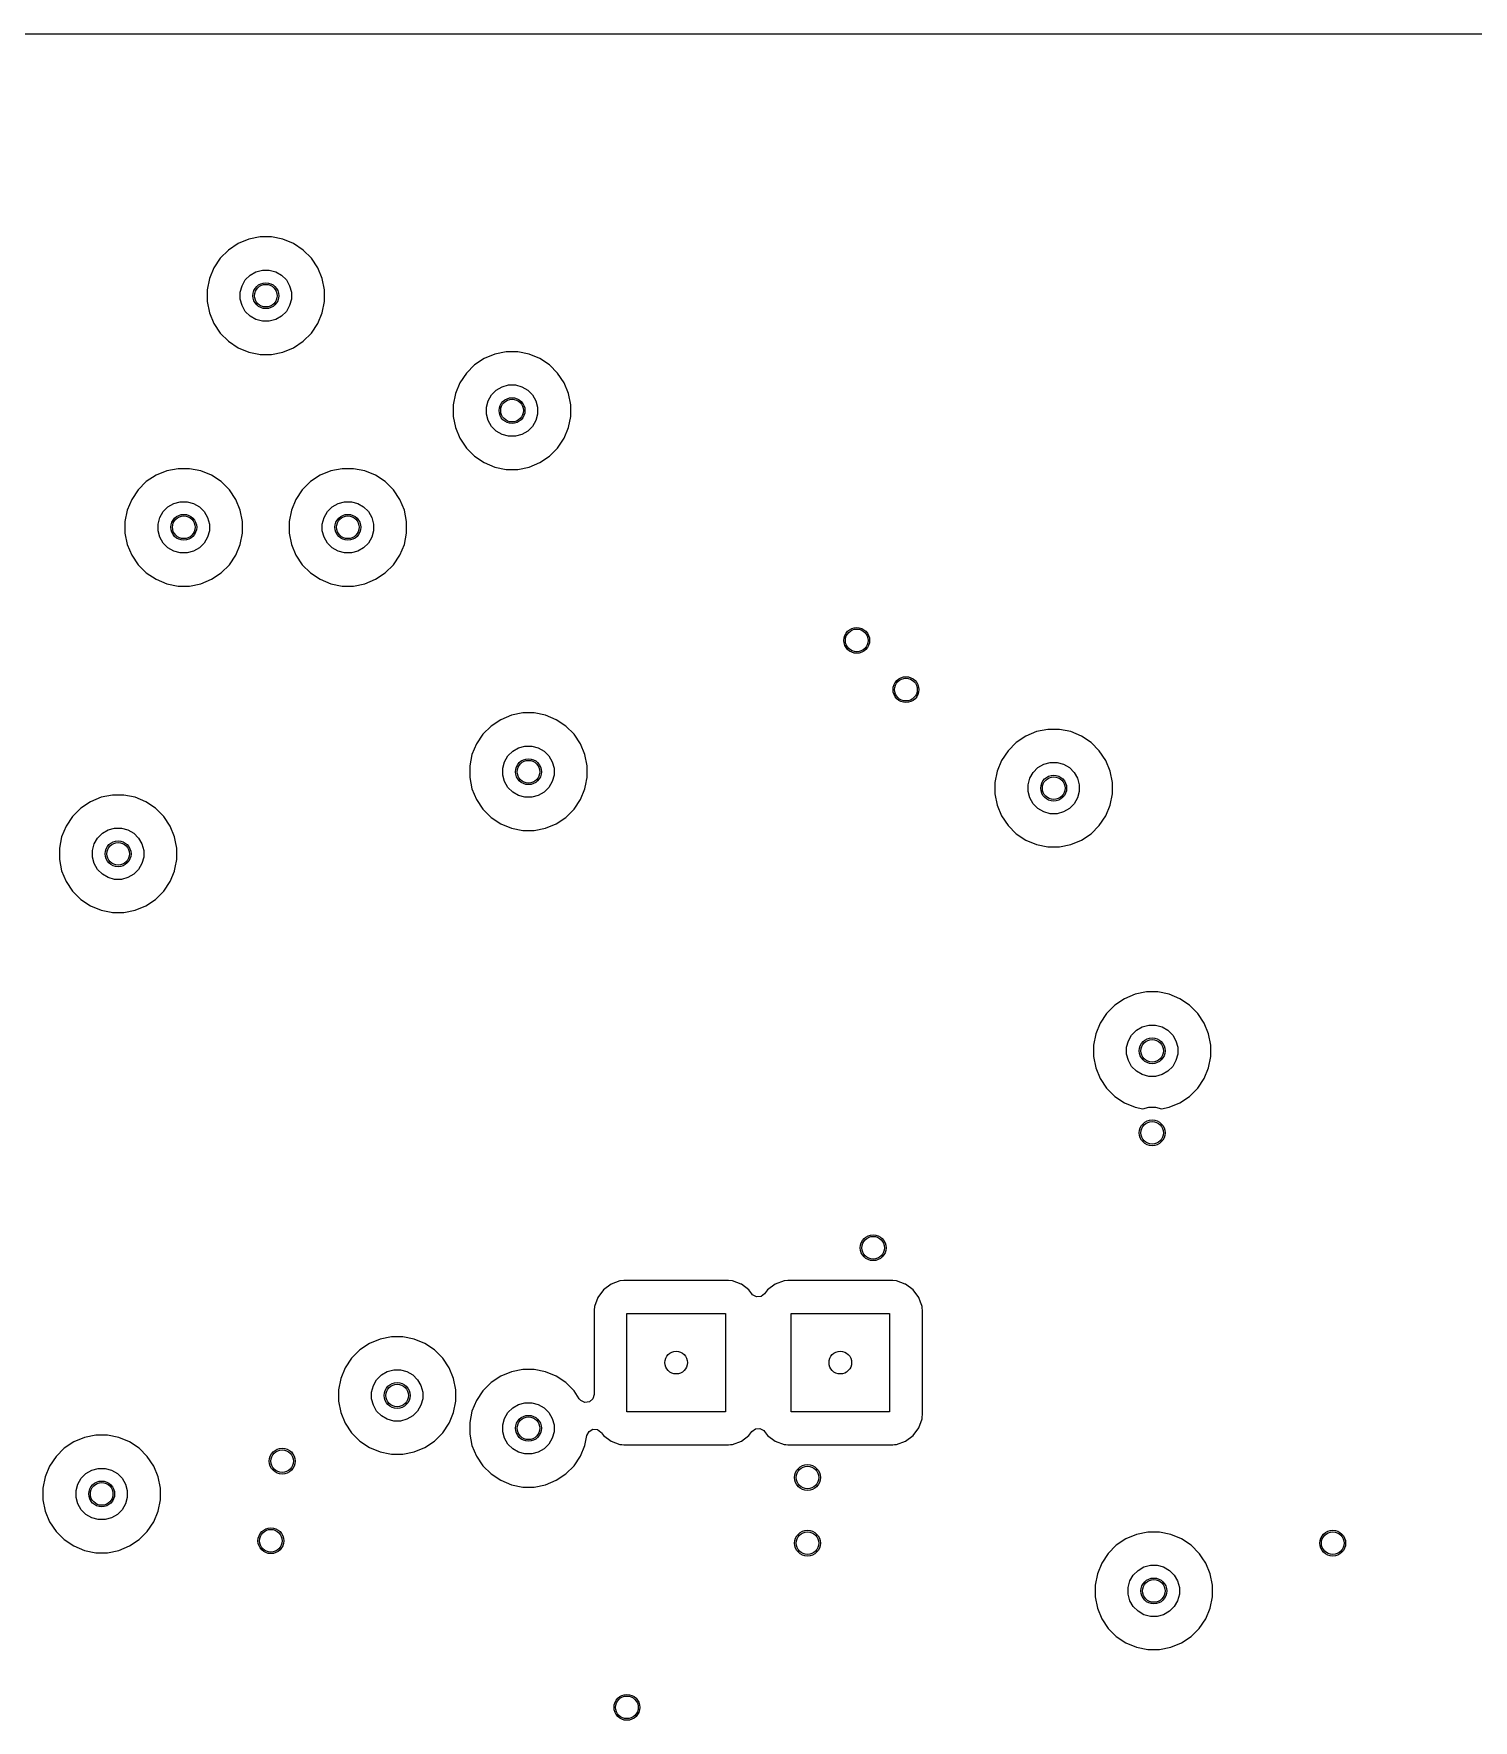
# Model space of a CAD drawing. Extents: x -2.18 to 1.8, y 0.44 to 2.81.
# Drawn here: x -0.061 to 0.816, y 1.787 to 2.815 of the extents above; entities that cross this region are included whole.
import ezdxf

# ---------------------------------------------------------------- set-up
doc = ezdxf.new("R2010")
doc.units = 0
doc.header["$MEASUREMENT"] = 0
doc.layers.add('BLACK', color=7, linetype='CONTINUOUS')

msp = doc.modelspace()

# ---------------------------------------------------------------- linework, layer by layer
at = {"layer": 'BLACK', "linetype": 'CONTINUOUS'}
for p, q in [((-2.1747, 2.8146), (0.9998, 2.8146)), ((0.0572, 2.6828), (0.0522, 2.6778)), ((0.0631, 2.6867), (0.0572, 2.6828)), ((0.0572, 2.6828), (0.0572, 2.6828)), ((0.0696, 2.6894), (0.0631, 2.6867)), ((0.0631, 2.6867), (0.0631, 2.6867)), ((0.0765, 2.6908), (0.0696, 2.6894)), ((0.0696, 2.6894), (0.0696, 2.6894)), ((0.0835, 2.6908), (0.0765, 2.6908)), ((0.0765, 2.6908), (0.0765, 2.6908)), ((0.0904, 2.6894), (0.0835, 2.6908)), ((0.0835, 2.6908), (0.0835, 2.6908)), ((0.0969, 2.6867), (0.0904, 2.6894)), ((0.0904, 2.6894), (0.0904, 2.6894)), ((0.1028, 2.6828), (0.0969, 2.6867)), ((0.0969, 2.6867), (0.0969, 2.6867)), ((0.1078, 2.6778), (0.1028, 2.6828)), ((0.1028, 2.6828), (0.1028, 2.6828)), ((0.0483, 2.6719), (0.0456, 2.6654)), ((0.0522, 2.6778), (0.0483, 2.6719)), ((0.0483, 2.6719), (0.0483, 2.6719)), ((0.0522, 2.6778), (0.0522, 2.6778)), ((0.1117, 2.6719), (0.1078, 2.6778)), ((0.1078, 2.6778), (0.1078, 2.6778)), ((0.1144, 2.6654), (0.1117, 2.6719)), ((0.1117, 2.6719), (0.1117, 2.6719)), ((0.1117, 2.6719), (0.1117, 2.6719)), ((0.0456, 2.6654), (0.0442, 2.6585)), ((0.0456, 2.6654), (0.0456, 2.6654)), ((0.0655, 2.661), (0.0675, 2.6646)), ((0.0675, 2.6646), (0.0704, 2.6675)), ((0.0704, 2.6675), (0.074, 2.6695)), ((0.074, 2.6695), (0.0779, 2.6706)), ((0.0779, 2.6706), (0.0821, 2.6706)), ((0.0821, 2.6706), (0.086, 2.6695)), ((0.086, 2.6695), (0.0896, 2.6675)), ((0.0896, 2.6675), (0.0925, 2.6646)), ((0.0925, 2.6646), (0.0945, 2.661)), ((0.1158, 2.6585), (0.1144, 2.6654)), ((0.0442, 2.6585), (0.0442, 2.6515)), ((0.0442, 2.6515), (0.0456, 2.6446)), ((0.0644, 2.6571), (0.0655, 2.661)), ((0.0644, 2.6529), (0.0644, 2.6571)), ((0.0655, 2.649), (0.0644, 2.6529)), ((0.0945, 2.661), (0.0956, 2.6571)), ((0.0956, 2.6529), (0.0945, 2.649)), ((0.0956, 2.6571), (0.0956, 2.6529)), ((0.1144, 2.6446), (0.1158, 2.6515)), ((0.1158, 2.6515), (0.1158, 2.6585)), ((0.0456, 2.6446), (0.0456, 2.6446)), ((0.0456, 2.6446), (0.0483, 2.6381)), ((0.0675, 2.6454), (0.0655, 2.649)), ((0.0704, 2.6425), (0.0675, 2.6454)), ((0.074, 2.6405), (0.0704, 2.6425)), ((0.0896, 2.6425), (0.086, 2.6405)), ((0.0925, 2.6454), (0.0896, 2.6425)), ((0.0945, 2.649), (0.0925, 2.6454)), ((0.1117, 2.6381), (0.1144, 2.6446)), ((0.0483, 2.6381), (0.0483, 2.6381)), ((0.0483, 2.6381), (0.0522, 2.6322)), ((0.0522, 2.6322), (0.0522, 2.6322)), ((0.0522, 2.6322), (0.0572, 2.6272)), ((0.0779, 2.6394), (0.074, 2.6405)), ((0.0821, 2.6394), (0.0779, 2.6394)), ((0.086, 2.6405), (0.0821, 2.6394)), ((0.1028, 2.6272), (0.1078, 2.6322)), ((0.1078, 2.6322), (0.1117, 2.6381)), ((0.0572, 2.6272), (0.0572, 2.6272)), ((0.0572, 2.6272), (0.0631, 2.6233)), ((0.0631, 2.6233), (0.0631, 2.6233)), ((0.0631, 2.6233), (0.0631, 2.6233)), ((0.0631, 2.6233), (0.0696, 2.6206)), ((0.0696, 2.6206), (0.0757, 2.6194)), ((0.0835, 2.6192), (0.0904, 2.6206)), ((0.0904, 2.6206), (0.0969, 2.6233)), ((0.0969, 2.6233), (0.1028, 2.6272)), ((0.2265, 2.6208), (0.2196, 2.6194)), ((0.2335, 2.6208), (0.2265, 2.6208)), ((0.2265, 2.6208), (0.2265, 2.6208)), ((0.2404, 2.6194), (0.2335, 2.6208)), ((0.2335, 2.6208), (0.2335, 2.6208)), ((0.0757, 2.6194), (0.0765, 2.6192)), ((0.0765, 2.6192), (0.0765, 2.6192)), ((0.0765, 2.6192), (0.0765, 2.6192)), ((0.0765, 2.6192), (0.0835, 2.6192)), ((0.0835, 2.6192), (0.0835, 2.6192)), ((0.2072, 2.6128), (0.2022, 2.6078)), ((0.2131, 2.6167), (0.2072, 2.6128)), ((0.2072, 2.6128), (0.2072, 2.6128)), ((0.2196, 2.6194), (0.2131, 2.6167)), ((0.2131, 2.6167), (0.2131, 2.6167)), ((0.2196, 2.6194), (0.2196, 2.6194)), ((0.2469, 2.6167), (0.2404, 2.6194)), ((0.2404, 2.6194), (0.2404, 2.6194)), ((0.2528, 2.6128), (0.2469, 2.6167)), ((0.2469, 2.6167), (0.2469, 2.6167)), ((0.2578, 2.6078), (0.2528, 2.6128)), ((0.2528, 2.6128), (0.2528, 2.6128)), ((0.1983, 2.6019), (0.1956, 2.5954)), ((0.2022, 2.6078), (0.1983, 2.6019)), ((0.1983, 2.6019), (0.1983, 2.6019)), ((0.2022, 2.6078), (0.2022, 2.6078)), ((0.2204, 2.5975), (0.224, 2.5995)), ((0.224, 2.5995), (0.2279, 2.6006)), ((0.2279, 2.6006), (0.2321, 2.6006)), ((0.2321, 2.6006), (0.236, 2.5995)), ((0.236, 2.5995), (0.2396, 2.5975)), ((0.2617, 2.6019), (0.2578, 2.6078)), ((0.2578, 2.6078), (0.2578, 2.6078)), ((0.2644, 2.5954), (0.2617, 2.6019)), ((0.2617, 2.6019), (0.2617, 2.6019)), ((0.2617, 2.6019), (0.2617, 2.6019)), ((0.1956, 2.5954), (0.1942, 2.5885)), ((0.1956, 2.5954), (0.1956, 2.5954)), ((0.2144, 2.5871), (0.2155, 2.591)), ((0.2155, 2.591), (0.2175, 2.5946)), ((0.2175, 2.5946), (0.2204, 2.5975)), ((0.2396, 2.5975), (0.2425, 2.5946)), ((0.2425, 2.5946), (0.2445, 2.591)), ((0.2445, 2.591), (0.2456, 2.5871)), ((0.2658, 2.5885), (0.2644, 2.5954)), ((0.1942, 2.5885), (0.1942, 2.5815)), ((0.1942, 2.5815), (0.1956, 2.5746)), ((0.2144, 2.5829), (0.2144, 2.5871)), ((0.2155, 2.579), (0.2144, 2.5829)), ((0.2175, 2.5754), (0.2155, 2.579)), ((0.2445, 2.579), (0.2425, 2.5754)), ((0.2456, 2.5829), (0.2445, 2.579)), ((0.2456, 2.5871), (0.2456, 2.5829)), ((0.2644, 2.5746), (0.2658, 2.5815)), ((0.2658, 2.5815), (0.2658, 2.5885)), ((0.1956, 2.5746), (0.1956, 2.5746)), ((0.1956, 2.5746), (0.1983, 2.5681)), ((0.2204, 2.5725), (0.2175, 2.5754)), ((0.224, 2.5705), (0.2204, 2.5725)), ((0.2279, 2.5694), (0.224, 2.5705)), ((0.2321, 2.5694), (0.2279, 2.5694)), ((0.236, 2.5705), (0.2321, 2.5694)), ((0.2396, 2.5725), (0.236, 2.5705)), ((0.2425, 2.5754), (0.2396, 2.5725)), ((0.2617, 2.5681), (0.2644, 2.5746)), ((0.1983, 2.5681), (0.1983, 2.5681)), ((0.1983, 2.5681), (0.2022, 2.5622)), ((0.2022, 2.5622), (0.2022, 2.5622)), ((0.2022, 2.5622), (0.2072, 2.5572)), ((0.2528, 2.5572), (0.2578, 2.5622)), ((0.2578, 2.5622), (0.2617, 2.5681)), ((0.0196, 2.5483), (0.0131, 2.5456)), ((0.0265, 2.5496), (0.0196, 2.5483)), ((0.0196, 2.5483), (0.0196, 2.5483)), ((0.0335, 2.5496), (0.0265, 2.5496)), ((0.0265, 2.5496), (0.0265, 2.5496)), ((0.0404, 2.5483), (0.0335, 2.5496)), ((0.0335, 2.5496), (0.0335, 2.5496)), ((0.0469, 2.5456), (0.0404, 2.5483)), ((0.0404, 2.5483), (0.0404, 2.5483)), ((0.1196, 2.5483), (0.1131, 2.5456)), ((0.1265, 2.5496), (0.1196, 2.5483)), ((0.1196, 2.5483), (0.1196, 2.5483)), ((0.1335, 2.5496), (0.1265, 2.5496)), ((0.1265, 2.5496), (0.1265, 2.5496)), ((0.1404, 2.5483), (0.1335, 2.5496)), ((0.1335, 2.5496), (0.1335, 2.5496)), ((0.1469, 2.5456), (0.1404, 2.5483)), ((0.1404, 2.5483), (0.1404, 2.5483)), ((0.2072, 2.5572), (0.2072, 2.5572)), ((0.2072, 2.5572), (0.2131, 2.5533)), ((0.2131, 2.5533), (0.2131, 2.5533)), ((0.2131, 2.5533), (0.2131, 2.5533)), ((0.2131, 2.5533), (0.2196, 2.5506)), ((0.2196, 2.5506), (0.2265, 2.5492)), ((0.2265, 2.5492), (0.2265, 2.5492)), ((0.2265, 2.5492), (0.2265, 2.5492)), ((0.2265, 2.5492), (0.2335, 2.5492)), ((0.2335, 2.5492), (0.2404, 2.5506)), ((0.2335, 2.5492), (0.2335, 2.5492)), ((0.2404, 2.5506), (0.2469, 2.5533)), ((0.2469, 2.5533), (0.2528, 2.5572)), ((0.0072, 2.5417), (0.0022, 2.5367)), ((0.0131, 2.5456), (0.0072, 2.5417)), ((0.0072, 2.5417), (0.0072, 2.5417)), ((0.0131, 2.5456), (0.0131, 2.5456)), ((0.0528, 2.5417), (0.0469, 2.5456)), ((0.0469, 2.5456), (0.0469, 2.5456)), ((0.0578, 2.5367), (0.0528, 2.5417)), ((0.0528, 2.5417), (0.0528, 2.5417)), ((0.1072, 2.5417), (0.1022, 2.5367)), ((0.1131, 2.5456), (0.1072, 2.5417)), ((0.1072, 2.5417), (0.1072, 2.5417)), ((0.1131, 2.5456), (0.1131, 2.5456)), ((0.1528, 2.5417), (0.1469, 2.5456)), ((0.1469, 2.5456), (0.1469, 2.5456)), ((0.1578, 2.5367), (0.1528, 2.5417)), ((0.1528, 2.5417), (0.1528, 2.5417)), ((-0.0017, 2.5308), (-0.0044, 2.5243)), ((0.0022, 2.5367), (-0.0017, 2.5308)), ((-0.0017, 2.5308), (-0.0017, 2.5308)), ((0.0022, 2.5367), (0.0022, 2.5367)), ((0.0204, 2.5264), (0.024, 2.5284)), ((0.024, 2.5284), (0.0279, 2.5295)), ((0.0279, 2.5295), (0.0321, 2.5295)), ((0.0321, 2.5295), (0.036, 2.5284)), ((0.036, 2.5284), (0.0396, 2.5264)), ((0.0617, 2.5308), (0.0578, 2.5367)), ((0.0578, 2.5367), (0.0578, 2.5367)), ((0.0644, 2.5243), (0.0617, 2.5308)), ((0.0617, 2.5308), (0.0617, 2.5308)), ((0.0617, 2.5308), (0.0617, 2.5308)), ((0.0983, 2.5308), (0.0956, 2.5243)), ((0.1022, 2.5367), (0.0983, 2.5308)), ((0.0983, 2.5308), (0.0983, 2.5308)), ((0.1022, 2.5367), (0.1022, 2.5367)), ((0.1204, 2.5264), (0.124, 2.5284)), ((0.124, 2.5284), (0.1279, 2.5295)), ((0.1279, 2.5295), (0.1321, 2.5295)), ((0.1321, 2.5295), (0.136, 2.5284)), ((0.136, 2.5284), (0.1396, 2.5264)), ((0.1617, 2.5308), (0.1578, 2.5367)), ((0.1578, 2.5367), (0.1578, 2.5367)), ((0.1644, 2.5243), (0.1617, 2.5308)), ((0.1617, 2.5308), (0.1617, 2.5308)), ((0.1617, 2.5308), (0.1617, 2.5308)), ((-0.0044, 2.5243), (-0.0058, 2.5174)), ((-0.0058, 2.5174), (-0.0058, 2.5104)), ((-0.0044, 2.5243), (-0.0044, 2.5243)), ((0.0144, 2.5159), (0.0155, 2.5199)), ((0.0155, 2.5199), (0.0175, 2.5235)), ((0.0175, 2.5235), (0.0204, 2.5264)), ((0.0396, 2.5264), (0.0425, 2.5235)), ((0.0425, 2.5235), (0.0445, 2.5199)), ((0.0445, 2.5199), (0.0456, 2.5159)), ((0.0658, 2.5174), (0.0644, 2.5243)), ((0.0658, 2.5104), (0.0658, 2.5174)), ((0.0658, 2.5174), (0.0658, 2.5174)), ((0.0956, 2.5243), (0.0942, 2.5174)), ((0.0942, 2.5174), (0.0942, 2.5104)), ((0.0956, 2.5243), (0.0956, 2.5243)), ((0.1144, 2.5159), (0.1155, 2.5199)), ((0.1155, 2.5199), (0.1175, 2.5235)), ((0.1175, 2.5235), (0.1204, 2.5264)), ((0.1396, 2.5264), (0.1425, 2.5235)), ((0.1425, 2.5235), (0.1445, 2.5199)), ((0.1445, 2.5199), (0.1456, 2.5159)), ((0.1658, 2.5174), (0.1644, 2.5243)), ((0.1658, 2.5104), (0.1658, 2.5174)), ((-0.0058, 2.5104), (-0.0044, 2.5034)), ((0.0144, 2.5118), (0.0144, 2.5159)), ((0.0155, 2.5079), (0.0144, 2.5118)), ((0.0175, 2.5043), (0.0155, 2.5079)), ((0.0445, 2.5079), (0.0425, 2.5043)), ((0.0456, 2.5118), (0.0445, 2.5079)), ((0.0456, 2.5159), (0.0456, 2.5118)), ((0.0644, 2.5034), (0.0658, 2.5104)), ((0.0942, 2.5104), (0.0956, 2.5034)), ((0.1144, 2.5118), (0.1144, 2.5159)), ((0.1155, 2.5079), (0.1144, 2.5118)), ((0.1175, 2.5043), (0.1155, 2.5079)), ((0.1445, 2.5079), (0.1425, 2.5043)), ((0.1456, 2.5118), (0.1445, 2.5079)), ((0.1456, 2.5159), (0.1456, 2.5118)), ((0.1644, 2.5034), (0.1658, 2.5104)), ((-0.0044, 2.5034), (-0.0044, 2.5034)), ((-0.0044, 2.5034), (-0.0017, 2.4969)), ((-0.0017, 2.4969), (-0.0017, 2.4969)), ((-0.0017, 2.4969), (0.0022, 2.4911)), ((0.0204, 2.5014), (0.0175, 2.5043)), ((0.024, 2.4993), (0.0204, 2.5014)), ((0.0279, 2.4983), (0.024, 2.4993)), ((0.0321, 2.4983), (0.0279, 2.4983)), ((0.036, 2.4993), (0.0321, 2.4983)), ((0.0396, 2.5014), (0.036, 2.4993)), ((0.0425, 2.5043), (0.0396, 2.5014)), ((0.0578, 2.4911), (0.0617, 2.4969)), ((0.0617, 2.4969), (0.0644, 2.5034)), ((0.0956, 2.5034), (0.0956, 2.5034)), ((0.0956, 2.5034), (0.0983, 2.4969)), ((0.0983, 2.4969), (0.0983, 2.4969)), ((0.0983, 2.4969), (0.1022, 2.4911)), ((0.1204, 2.5014), (0.1175, 2.5043)), ((0.124, 2.4993), (0.1204, 2.5014)), ((0.1279, 2.4983), (0.124, 2.4993)), ((0.1321, 2.4983), (0.1279, 2.4983)), ((0.136, 2.4993), (0.1321, 2.4983)), ((0.1396, 2.5014), (0.136, 2.4993)), ((0.1425, 2.5043), (0.1396, 2.5014)), ((0.1578, 2.4911), (0.1617, 2.4969)), ((0.1617, 2.4969), (0.1644, 2.5034)), ((0.0022, 2.4911), (0.0022, 2.4911)), ((0.0022, 2.4911), (0.0072, 2.4861)), ((0.0528, 2.4861), (0.0578, 2.4911)), ((0.1022, 2.4911), (0.1022, 2.4911)), ((0.1022, 2.4911), (0.1072, 2.4861)), ((0.1528, 2.4861), (0.1578, 2.4911)), ((0.0072, 2.4861), (0.0072, 2.4861)), ((0.0072, 2.4861), (0.0131, 2.4822)), ((0.0131, 2.4822), (0.0131, 2.4822)), ((0.0131, 2.4822), (0.0131, 2.4822)), ((0.0131, 2.4822), (0.0196, 2.4795)), ((0.0196, 2.4795), (0.0265, 2.4781)), ((0.0265, 2.4781), (0.0265, 2.4781)), ((0.0265, 2.4781), (0.0265, 2.4781)), ((0.0265, 2.4781), (0.0335, 2.4781)), ((0.0335, 2.4781), (0.0404, 2.4795)), ((0.0335, 2.4781), (0.0335, 2.4781)), ((0.0404, 2.4795), (0.0469, 2.4822)), ((0.0469, 2.4822), (0.0528, 2.4861)), ((0.1072, 2.4861), (0.1072, 2.4861)), ((0.1072, 2.4861), (0.1131, 2.4822)), ((0.1131, 2.4822), (0.1131, 2.4822)), ((0.1131, 2.4822), (0.1131, 2.4822)), ((0.1131, 2.4822), (0.1196, 2.4795)), ((0.1196, 2.4795), (0.1265, 2.4781)), ((0.1265, 2.4781), (0.1265, 2.4781)), ((0.1265, 2.4781), (0.1265, 2.4781)), ((0.1265, 2.4781), (0.1335, 2.4781)), ((0.1335, 2.4781), (0.1404, 2.4795)), ((0.1335, 2.4781), (0.1335, 2.4781)), ((0.1404, 2.4795), (0.1469, 2.4822)), ((0.1469, 2.4822), (0.1528, 2.4861)), ((0.2231, 2.3967), (0.2172, 2.3928)), ((0.2296, 2.3994), (0.2231, 2.3967)), ((0.2231, 2.3967), (0.2231, 2.3967)), ((0.2365, 2.4008), (0.2296, 2.3994)), ((0.2296, 2.3994), (0.2296, 2.3994)), ((0.2435, 2.4008), (0.2365, 2.4008)), ((0.2365, 2.4008), (0.2365, 2.4008)), ((0.2504, 2.3994), (0.2435, 2.4008)), ((0.2435, 2.4008), (0.2435, 2.4008)), ((0.2569, 2.3967), (0.2504, 2.3994)), ((0.2504, 2.3994), (0.2504, 2.3994)), ((0.2628, 2.3928), (0.2569, 2.3967)), ((0.2569, 2.3967), (0.2569, 2.3967)), ((0.2122, 2.3878), (0.2083, 2.3819)), ((0.2172, 2.3928), (0.2122, 2.3878)), ((0.2122, 2.3878), (0.2122, 2.3878)), ((0.2172, 2.3928), (0.2172, 2.3928)), ((0.2678, 2.3878), (0.2628, 2.3928)), ((0.2628, 2.3928), (0.2628, 2.3928)), ((0.2717, 2.3819), (0.2678, 2.3878)), ((0.2678, 2.3878), (0.2678, 2.3878)), ((0.5431, 2.3867), (0.5372, 2.3828)), ((0.5496, 2.3894), (0.5431, 2.3867)), ((0.5431, 2.3867), (0.5431, 2.3867)), ((0.5565, 2.3908), (0.5496, 2.3894)), ((0.5496, 2.3894), (0.5496, 2.3894)), ((0.5635, 2.3908), (0.5565, 2.3908)), ((0.5565, 2.3908), (0.5565, 2.3908)), ((0.5704, 2.3894), (0.5635, 2.3908)), ((0.5635, 2.3908), (0.5635, 2.3908)), ((0.5769, 2.3867), (0.5704, 2.3894)), ((0.5704, 2.3894), (0.5704, 2.3894)), ((0.5828, 2.3828), (0.5769, 2.3867)), ((0.5769, 2.3867), (0.5769, 2.3867)), ((0.2056, 2.3754), (0.2042, 2.3685)), ((0.2083, 2.3819), (0.2056, 2.3754)), ((0.2056, 2.3754), (0.2056, 2.3754)), ((0.2083, 2.3819), (0.2083, 2.3819)), ((0.2255, 2.371), (0.2275, 2.3746)), ((0.2275, 2.3746), (0.2304, 2.3775)), ((0.2304, 2.3775), (0.234, 2.3795)), ((0.234, 2.3795), (0.2379, 2.3806)), ((0.2379, 2.3806), (0.2421, 2.3806)), ((0.2421, 2.3806), (0.246, 2.3795)), ((0.246, 2.3795), (0.2496, 2.3775)), ((0.2496, 2.3775), (0.2525, 2.3746)), ((0.2525, 2.3746), (0.2545, 2.371)), ((0.2744, 2.3754), (0.2717, 2.3819)), ((0.2717, 2.3819), (0.2717, 2.3819)), ((0.2717, 2.3819), (0.2717, 2.3819)), ((0.2758, 2.3685), (0.2744, 2.3754)), ((0.5322, 2.3778), (0.5283, 2.3719)), ((0.5372, 2.3828), (0.5322, 2.3778)), ((0.5322, 2.3778), (0.5322, 2.3778)), ((0.5372, 2.3828), (0.5372, 2.3828)), ((0.5878, 2.3778), (0.5828, 2.3828)), ((0.5828, 2.3828), (0.5828, 2.3828)), ((0.5917, 2.3719), (0.5878, 2.3778)), ((0.5878, 2.3778), (0.5878, 2.3778)), ((0.2042, 2.3685), (0.2042, 2.3615)), ((0.2244, 2.3671), (0.2255, 2.371)), ((0.2244, 2.3629), (0.2244, 2.3671)), ((0.2545, 2.371), (0.2556, 2.3671)), ((0.2556, 2.3671), (0.2556, 2.3629)), ((0.2758, 2.3615), (0.2758, 2.3685)), ((0.5256, 2.3654), (0.5242, 2.3585)), ((0.5283, 2.3719), (0.5256, 2.3654)), ((0.5256, 2.3654), (0.5256, 2.3654)), ((0.5283, 2.3719), (0.5283, 2.3719)), ((0.5455, 2.361), (0.5475, 2.3646)), ((0.5475, 2.3646), (0.5504, 2.3675)), ((0.5504, 2.3675), (0.554, 2.3695)), ((0.554, 2.3695), (0.5579, 2.3706)), ((0.5579, 2.3706), (0.5621, 2.3706)), ((0.5621, 2.3706), (0.566, 2.3695)), ((0.566, 2.3695), (0.5696, 2.3675)), ((0.5696, 2.3675), (0.5725, 2.3646)), ((0.5725, 2.3646), (0.5745, 2.361)), ((0.5944, 2.3654), (0.5917, 2.3719)), ((0.5917, 2.3719), (0.5917, 2.3719)), ((0.5917, 2.3719), (0.5917, 2.3719)), ((0.5958, 2.3585), (0.5944, 2.3654)), ((0.2042, 2.3615), (0.2056, 2.3546)), ((0.2056, 2.3546), (0.2056, 2.3546)), ((0.2056, 2.3546), (0.2083, 2.3481)), ((0.2255, 2.359), (0.2244, 2.3629)), ((0.2275, 2.3554), (0.2255, 2.359)), ((0.2304, 2.3525), (0.2275, 2.3554)), ((0.2525, 2.3554), (0.2496, 2.3525)), ((0.2545, 2.359), (0.2525, 2.3554)), ((0.2556, 2.3629), (0.2545, 2.359)), ((0.2717, 2.3481), (0.2744, 2.3546)), ((0.2744, 2.3546), (0.2752, 2.3585)), ((0.2752, 2.3585), (0.2754, 2.3596)), ((0.2754, 2.3597), (0.2758, 2.3615)), ((0.2754, 2.3596), (0.2754, 2.3597)), ((0.2754, 2.3597), (0.2754, 2.3597)), ((0.5242, 2.3585), (0.5242, 2.3515)), ((0.5444, 2.3571), (0.5455, 2.361)), ((0.5444, 2.3529), (0.5444, 2.3571)), ((0.5455, 2.349), (0.5444, 2.3529)), ((0.5745, 2.361), (0.5756, 2.3571)), ((0.5756, 2.3529), (0.5745, 2.349)), ((0.5756, 2.3571), (0.5756, 2.3529)), ((0.5958, 2.3515), (0.5958, 2.3585)), ((-0.0328, 2.3428), (-0.0378, 2.3378)), ((-0.0269, 2.3467), (-0.0328, 2.3428)), ((-0.0328, 2.3428), (-0.0328, 2.3428)), ((-0.0204, 2.3494), (-0.0269, 2.3467)), ((-0.0269, 2.3467), (-0.0269, 2.3467)), ((-0.0135, 2.3508), (-0.0204, 2.3494)), ((-0.0204, 2.3494), (-0.0204, 2.3494)), ((-0.0065, 2.3508), (-0.0135, 2.3508)), ((-0.0135, 2.3508), (-0.0135, 2.3508)), ((0.0004, 2.3494), (-0.0065, 2.3508)), ((-0.0065, 2.3508), (-0.0065, 2.3508)), ((0.0069, 2.3467), (0.0004, 2.3494)), ((0.0004, 2.3494), (0.0004, 2.3494)), ((0.0128, 2.3428), (0.0069, 2.3467)), ((0.0069, 2.3467), (0.0069, 2.3467)), ((0.0178, 2.3378), (0.0128, 2.3428)), ((0.0128, 2.3428), (0.0128, 2.3428)), ((0.2083, 2.3481), (0.2083, 2.3481)), ((0.2083, 2.3481), (0.2122, 2.3422)), ((0.234, 2.3505), (0.2304, 2.3525)), ((0.2379, 2.3494), (0.234, 2.3505)), ((0.2421, 2.3494), (0.2379, 2.3494)), ((0.246, 2.3505), (0.2421, 2.3494)), ((0.2496, 2.3525), (0.246, 2.3505)), ((0.2678, 2.3422), (0.2717, 2.3481)), ((0.5242, 2.3515), (0.5256, 2.3446)), ((0.5256, 2.3446), (0.5256, 2.3446)), ((0.5256, 2.3446), (0.5283, 2.3381)), ((0.5475, 2.3454), (0.5455, 2.349)), ((0.5504, 2.3425), (0.5475, 2.3454)), ((0.5725, 2.3454), (0.5696, 2.3425)), ((0.5745, 2.349), (0.5725, 2.3454)), ((0.5917, 2.3381), (0.5944, 2.3446)), ((0.5944, 2.3446), (0.5958, 2.3515)), ((-0.0378, 2.3378), (-0.0417, 2.3319)), ((-0.0378, 2.3378), (-0.0378, 2.3378)), ((0.0217, 2.3319), (0.0178, 2.3378)), ((0.0178, 2.3378), (0.0178, 2.3378)), ((0.2122, 2.3422), (0.2122, 2.3422)), ((0.2122, 2.3422), (0.2172, 2.3372)), ((0.2172, 2.3372), (0.2172, 2.3372)), ((0.2172, 2.3372), (0.2231, 2.3333)), ((0.2231, 2.3333), (0.2231, 2.3333)), ((0.2231, 2.3333), (0.2231, 2.3333)), ((0.2231, 2.3333), (0.2296, 2.3306)), ((0.2504, 2.3306), (0.2569, 2.3333)), ((0.2569, 2.3333), (0.2628, 2.3372)), ((0.2628, 2.3372), (0.2678, 2.3422)), ((0.5283, 2.3381), (0.5283, 2.3381)), ((0.5283, 2.3381), (0.5322, 2.3322)), ((0.554, 2.3405), (0.5504, 2.3425)), ((0.5579, 2.3394), (0.554, 2.3405)), ((0.5621, 2.3394), (0.5579, 2.3394)), ((0.566, 2.3405), (0.5621, 2.3394)), ((0.5696, 2.3425), (0.566, 2.3405)), ((0.5878, 2.3322), (0.5917, 2.3381)), ((-0.0444, 2.3254), (-0.0458, 2.3185)), ((-0.0417, 2.3319), (-0.0444, 2.3254)), ((-0.0444, 2.3254), (-0.0444, 2.3254)), ((-0.0417, 2.3319), (-0.0417, 2.3319)), ((-0.0245, 2.321), (-0.0225, 2.3246)), ((-0.0225, 2.3246), (-0.0196, 2.3275)), ((-0.0196, 2.3275), (-0.016, 2.3295)), ((-0.016, 2.3295), (-0.0121, 2.3306)), ((-0.0121, 2.3306), (-0.0079, 2.3306)), ((-0.0079, 2.3306), (-0.004, 2.3295)), ((-0.004, 2.3295), (-0.0004, 2.3275)), ((-0.0004, 2.3275), (0.0025, 2.3246)), ((0.0025, 2.3246), (0.0045, 2.321)), ((0.0244, 2.3254), (0.0217, 2.3319)), ((0.0217, 2.3319), (0.0217, 2.3319)), ((0.0217, 2.3319), (0.0217, 2.3319)), ((0.025, 2.3222), (0.0244, 2.3254)), ((0.0258, 2.3185), (0.025, 2.3222)), ((0.2296, 2.3306), (0.2365, 2.3292)), ((0.2365, 2.3292), (0.2365, 2.3292)), ((0.2365, 2.3292), (0.2365, 2.3292)), ((0.2365, 2.3292), (0.2435, 2.3292)), ((0.2435, 2.3292), (0.2504, 2.3306)), ((0.2435, 2.3292), (0.2435, 2.3292)), ((0.5322, 2.3322), (0.5322, 2.3322)), ((0.5322, 2.3322), (0.5372, 2.3272)), ((0.5372, 2.3272), (0.5372, 2.3272)), ((0.5372, 2.3272), (0.5431, 2.3233)), ((0.5431, 2.3233), (0.5431, 2.3233)), ((0.5431, 2.3233), (0.5431, 2.3233)), ((0.5431, 2.3233), (0.5496, 2.3206)), ((0.5704, 2.3206), (0.5769, 2.3233)), ((0.5769, 2.3233), (0.5828, 2.3272)), ((0.5828, 2.3272), (0.5878, 2.3322)), ((-0.0458, 2.3185), (-0.0458, 2.3115)), ((-0.0256, 2.3171), (-0.0245, 2.321)), ((-0.0256, 2.3129), (-0.0256, 2.3171)), ((-0.0245, 2.309), (-0.0256, 2.3129)), ((0.0045, 2.321), (0.0056, 2.3171)), ((0.0056, 2.3129), (0.0045, 2.309)), ((0.0056, 2.3171), (0.0056, 2.3129)), ((0.0258, 2.3115), (0.0258, 2.3185)), ((0.0258, 2.3185), (0.0258, 2.3185)), ((0.5496, 2.3206), (0.5564, 2.3192)), ((0.5564, 2.3192), (0.5565, 2.3192)), ((0.5565, 2.3192), (0.5565, 2.3192)), ((0.5565, 2.3192), (0.5565, 2.3192)), ((0.5565, 2.3192), (0.5635, 2.3192)), ((0.5635, 2.3192), (0.5704, 2.3206)), ((0.5635, 2.3192), (0.5635, 2.3192)), ((-0.0458, 2.3115), (-0.0444, 2.3046)), ((-0.0444, 2.3046), (-0.0444, 2.3046)), ((-0.0444, 2.3046), (-0.0417, 2.2981)), ((-0.0225, 2.3054), (-0.0245, 2.309)), ((-0.0196, 2.3025), (-0.0225, 2.3054)), ((-0.016, 2.3005), (-0.0196, 2.3025)), ((-0.0004, 2.3025), (-0.004, 2.3005)), ((0.0025, 2.3054), (-0.0004, 2.3025)), ((0.0045, 2.309), (0.0025, 2.3054)), ((0.0217, 2.2981), (0.0244, 2.3045)), ((0.0244, 2.3046), (0.0248, 2.3067)), ((0.0244, 2.3045), (0.0244, 2.3046)), ((0.0248, 2.3067), (0.0258, 2.3115)), ((0.0258, 2.3115), (0.0258, 2.3115)), ((-0.0417, 2.2981), (-0.0417, 2.2981)), ((-0.0417, 2.2981), (-0.0378, 2.2922)), ((-0.0378, 2.2922), (-0.0378, 2.2922)), ((-0.0378, 2.2922), (-0.0328, 2.2872)), ((-0.0121, 2.2994), (-0.016, 2.3005)), ((-0.0079, 2.2994), (-0.0121, 2.2994)), ((-0.004, 2.3005), (-0.0079, 2.2994)), ((0.0128, 2.2872), (0.0178, 2.2922)), ((0.0178, 2.2922), (0.0217, 2.2981)), ((-0.0328, 2.2872), (-0.0328, 2.2872)), ((-0.0328, 2.2872), (-0.0269, 2.2833)), ((-0.0269, 2.2833), (-0.0269, 2.2833)), ((-0.0269, 2.2833), (-0.0269, 2.2833)), ((-0.0269, 2.2833), (-0.0204, 2.2806)), ((0.0004, 2.2806), (0.0069, 2.2833)), ((0.0069, 2.2833), (0.0128, 2.2872)), ((-0.0204, 2.2806), (-0.0143, 2.2794)), ((-0.0143, 2.2794), (-0.0135, 2.2792)), ((-0.0135, 2.2792), (-0.0135, 2.2792)), ((-0.0135, 2.2792), (-0.0135, 2.2792)), ((-0.0135, 2.2792), (-0.0065, 2.2792)), ((-0.0065, 2.2792), (0.0004, 2.2806)), ((-0.0065, 2.2792), (-0.0065, 2.2792)), ((0.6165, 2.2308), (0.6096, 2.2294)), ((0.6235, 2.2308), (0.6165, 2.2308)), ((0.6165, 2.2308), (0.6165, 2.2308)), ((0.6304, 2.2294), (0.6235, 2.2308)), ((0.6235, 2.2308), (0.6235, 2.2308)), ((0.5972, 2.2228), (0.5922, 2.2178)), ((0.6031, 2.2267), (0.5972, 2.2228)), ((0.5972, 2.2228), (0.5972, 2.2228)), ((0.6096, 2.2294), (0.6031, 2.2267)), ((0.6031, 2.2267), (0.6031, 2.2267)), ((0.6096, 2.2294), (0.6096, 2.2294)), ((0.6369, 2.2267), (0.6304, 2.2294)), ((0.6304, 2.2294), (0.6304, 2.2294)), ((0.6428, 2.2228), (0.6369, 2.2267)), ((0.6369, 2.2267), (0.6369, 2.2267)), ((0.6478, 2.2178), (0.6428, 2.2228)), ((0.6428, 2.2228), (0.6428, 2.2228)), ((0.5883, 2.2119), (0.5856, 2.2054)), ((0.5922, 2.2178), (0.5883, 2.2119)), ((0.5883, 2.2119), (0.5883, 2.2119)), ((0.5922, 2.2178), (0.5922, 2.2178)), ((0.6104, 2.2075), (0.614, 2.2095)), ((0.614, 2.2095), (0.6179, 2.2106)), ((0.6179, 2.2106), (0.6221, 2.2106)), ((0.6221, 2.2106), (0.626, 2.2095)), ((0.626, 2.2095), (0.6296, 2.2075)), ((0.6517, 2.2119), (0.6478, 2.2178)), ((0.6478, 2.2178), (0.6478, 2.2178)), ((0.6544, 2.2054), (0.6517, 2.2119)), ((0.6517, 2.2119), (0.6517, 2.2119)), ((0.6517, 2.2119), (0.6517, 2.2119)), ((0.5856, 2.2054), (0.5842, 2.1985)), ((0.5856, 2.2054), (0.5856, 2.2054)), ((0.6044, 2.1971), (0.6055, 2.201)), ((0.6055, 2.201), (0.6075, 2.2046)), ((0.6075, 2.2046), (0.6104, 2.2075)), ((0.6296, 2.2075), (0.6325, 2.2046)), ((0.6325, 2.2046), (0.6345, 2.201)), ((0.6345, 2.201), (0.6356, 2.1971)), ((0.6558, 2.1985), (0.6544, 2.2054)), ((0.5842, 2.1985), (0.5842, 2.1915)), ((0.5842, 2.1915), (0.5856, 2.1846)), ((0.6044, 2.1929), (0.6044, 2.1971)), ((0.6055, 2.189), (0.6044, 2.1929)), ((0.6075, 2.1854), (0.6055, 2.189)), ((0.6345, 2.189), (0.6325, 2.1854)), ((0.6356, 2.1929), (0.6345, 2.189)), ((0.6356, 2.1971), (0.6356, 2.1929)), ((0.6544, 2.1846), (0.6558, 2.1915)), ((0.6558, 2.1915), (0.6558, 2.1985)), ((0.5856, 2.1846), (0.5856, 2.1846)), ((0.5856, 2.1846), (0.5883, 2.1781)), ((0.6104, 2.1825), (0.6075, 2.1854)), ((0.614, 2.1805), (0.6104, 2.1825)), ((0.6179, 2.1794), (0.614, 2.1805)), ((0.6221, 2.1794), (0.6179, 2.1794)), ((0.626, 2.1805), (0.6221, 2.1794)), ((0.6296, 2.1825), (0.626, 2.1805)), ((0.6325, 2.1854), (0.6296, 2.1825)), ((0.6517, 2.1781), (0.6544, 2.1846)), ((0.5883, 2.1781), (0.5883, 2.1781)), ((0.5883, 2.1781), (0.5922, 2.1722)), ((0.5922, 2.1722), (0.5922, 2.1722)), ((0.5922, 2.1722), (0.5972, 2.1672)), ((0.6428, 2.1672), (0.6478, 2.1722)), ((0.6478, 2.1722), (0.6517, 2.1781)), ((0.5972, 2.1672), (0.5972, 2.1672)), ((0.5972, 2.1672), (0.6031, 2.1633)), ((0.6031, 2.1633), (0.6031, 2.1633)), ((0.6031, 2.1633), (0.6031, 2.1633)), ((0.6031, 2.1633), (0.6096, 2.1606)), ((0.6096, 2.1606), (0.6144, 2.1597)), ((0.6144, 2.1597), (0.6179, 2.1606)), ((0.6179, 2.1606), (0.6221, 2.1606)), ((0.6221, 2.1606), (0.6256, 2.1597)), ((0.6256, 2.1597), (0.6304, 2.1606)), ((0.6304, 2.1606), (0.6369, 2.1633)), ((0.6369, 2.1633), (0.6428, 2.1672)), ((0.2981, 2.055), (0.2957, 2.0548)), ((0.3619, 2.055), (0.2981, 2.055)), ((0.2981, 2.055), (0.2981, 2.055)), ((0.3643, 2.0548), (0.3619, 2.055)), ((0.3619, 2.055), (0.3619, 2.055)), ((0.3981, 2.055), (0.3957, 2.0548)), ((0.4619, 2.055), (0.3981, 2.055)), ((0.3981, 2.055), (0.3981, 2.055)), ((0.4643, 2.0548), (0.4619, 2.055)), ((0.4619, 2.055), (0.4619, 2.055)), ((0.2822, 2.0447), (0.2802, 2.0393)), ((0.2857, 2.0493), (0.2822, 2.0447)), ((0.2903, 2.0528), (0.2857, 2.0493)), ((0.2957, 2.0548), (0.2903, 2.0528)), ((0.2957, 2.0548), (0.2957, 2.0548)), ((0.3696, 2.0528), (0.3643, 2.0548)), ((0.3697, 2.0528), (0.3696, 2.0528)), ((0.3743, 2.0493), (0.3697, 2.0528)), ((0.3761, 2.0469), (0.3743, 2.0493)), ((0.3743, 2.0493), (0.3743, 2.0493)), ((0.3743, 2.0493), (0.3743, 2.0493)), ((0.3765, 2.0464), (0.3761, 2.0469)), ((0.379, 2.0451), (0.3765, 2.0464)), ((0.3817, 2.0453), (0.379, 2.0451)), ((0.3839, 2.0469), (0.3817, 2.0453)), ((0.3857, 2.0493), (0.3839, 2.0469)), ((0.3903, 2.0528), (0.3857, 2.0493)), ((0.3957, 2.0548), (0.3903, 2.0528)), ((0.3957, 2.0548), (0.3957, 2.0548)), ((0.4696, 2.0528), (0.4643, 2.0548)), ((0.4697, 2.0528), (0.4696, 2.0528)), ((0.4743, 2.0493), (0.4697, 2.0528)), ((0.4778, 2.0447), (0.4743, 2.0493)), ((0.4788, 2.0419), (0.4778, 2.0447)), ((0.2802, 2.0393), (0.28, 2.0369)), ((0.28, 2.0369), (0.28, 1.9856)), ((0.2802, 2.0393), (0.2802, 2.0393)), ((0.3, 1.975), (0.3, 2.035)), ((0.3, 2.035), (0.36, 2.035)), ((0.36, 2.035), (0.36, 1.975)), ((0.4, 1.975), (0.4, 2.035)), ((0.4, 2.035), (0.46, 2.035)), ((0.46, 2.035), (0.46, 1.975)), ((0.4796, 2.0398), (0.4788, 2.0419)), ((0.4798, 2.0393), (0.4796, 2.0398)), ((0.4799, 2.0381), (0.4798, 2.0393)), ((0.48, 2.0369), (0.4799, 2.0381)), ((0.48, 1.9783), (0.48, 2.0369)), ((0.48, 2.0369), (0.48, 2.0369)), ((0.1431, 2.0167), (0.1372, 2.0128)), ((0.1496, 2.0194), (0.1431, 2.0167)), ((0.1431, 2.0167), (0.1431, 2.0167)), ((0.1565, 2.0208), (0.1496, 2.0194)), ((0.1496, 2.0194), (0.1496, 2.0194)), ((0.1635, 2.0208), (0.1565, 2.0208)), ((0.1565, 2.0208), (0.1565, 2.0208)), ((0.1704, 2.0194), (0.1635, 2.0208)), ((0.1635, 2.0208), (0.1635, 2.0208)), ((0.1769, 2.0167), (0.1704, 2.0194)), ((0.1704, 2.0194), (0.1704, 2.0194)), ((0.1828, 2.0128), (0.1769, 2.0167)), ((0.1769, 2.0167), (0.1769, 2.0167)), ((0.1322, 2.0078), (0.1283, 2.0019)), ((0.1372, 2.0128), (0.1322, 2.0078)), ((0.1322, 2.0078), (0.1322, 2.0078)), ((0.1372, 2.0128), (0.1372, 2.0128)), ((0.1878, 2.0078), (0.1828, 2.0128)), ((0.1828, 2.0128), (0.1828, 2.0128)), ((0.1917, 2.0019), (0.1878, 2.0078)), ((0.1878, 2.0078), (0.1878, 2.0078)), ((0.1256, 1.9954), (0.1242, 1.9885)), ((0.1283, 2.0019), (0.1256, 1.9954)), ((0.1256, 1.9954), (0.1256, 1.9954)), ((0.1283, 2.0019), (0.1283, 2.0019)), ((0.1455, 1.991), (0.1475, 1.9946)), ((0.1475, 1.9946), (0.1504, 1.9975)), ((0.1504, 1.9975), (0.154, 1.9995)), ((0.154, 1.9995), (0.1579, 2.0006)), ((0.1579, 2.0006), (0.1621, 2.0006)), ((0.1621, 2.0006), (0.166, 1.9995)), ((0.166, 1.9995), (0.1696, 1.9975)), ((0.1696, 1.9975), (0.1725, 1.9946)), ((0.1725, 1.9946), (0.1745, 1.991)), ((0.1944, 1.9954), (0.1917, 2.0019)), ((0.1917, 2.0019), (0.1917, 2.0019)), ((0.1917, 2.0019), (0.1917, 2.0019)), ((0.1958, 1.9885), (0.1944, 1.9954)), ((0.2231, 1.9967), (0.2172, 1.9928)), ((0.2296, 1.9994), (0.2231, 1.9967)), ((0.2231, 1.9967), (0.2231, 1.9967)), ((0.2365, 2.0008), (0.2296, 1.9994)), ((0.2296, 1.9994), (0.2296, 1.9994)), ((0.2435, 2.0008), (0.2365, 2.0008)), ((0.2365, 2.0008), (0.2365, 2.0008)), ((0.2504, 1.9994), (0.2435, 2.0008)), ((0.2435, 2.0008), (0.2435, 2.0008)), ((0.2569, 1.9967), (0.2504, 1.9994)), ((0.2504, 1.9994), (0.2504, 1.9994)), ((0.2628, 1.9928), (0.2569, 1.9967)), ((0.2569, 1.9967), (0.2569, 1.9967)), ((0.1242, 1.9885), (0.1242, 1.9815)), ((0.1444, 1.9871), (0.1455, 1.991)), ((0.1444, 1.9829), (0.1444, 1.9871)), ((0.1745, 1.991), (0.1756, 1.9871)), ((0.1756, 1.9871), (0.1756, 1.9829)), ((0.1958, 1.9815), (0.1958, 1.9885)), ((0.2122, 1.9878), (0.2083, 1.9819)), ((0.2172, 1.9928), (0.2122, 1.9878)), ((0.2122, 1.9878), (0.2122, 1.9878)), ((0.2172, 1.9928), (0.2172, 1.9928)), ((0.2678, 1.9878), (0.2628, 1.9928)), ((0.2628, 1.9928), (0.2628, 1.9928)), ((0.271, 1.9829), (0.2678, 1.9878)), ((0.2678, 1.9878), (0.2678, 1.9878)), ((0.2792, 1.983), (0.2771, 1.9812)), ((0.28, 1.9856), (0.2792, 1.983)), ((0.1242, 1.9815), (0.1256, 1.9746)), ((0.1256, 1.9746), (0.1256, 1.9746)), ((0.1256, 1.9746), (0.1283, 1.9681)), ((0.1455, 1.979), (0.1444, 1.9829)), ((0.1475, 1.9754), (0.1455, 1.979)), ((0.1504, 1.9725), (0.1475, 1.9754)), ((0.1725, 1.9754), (0.1696, 1.9725)), ((0.1745, 1.979), (0.1725, 1.9754)), ((0.1756, 1.9829), (0.1745, 1.979)), ((0.1928, 1.9706), (0.1944, 1.9746)), ((0.1944, 1.9746), (0.1958, 1.9815)), ((0.2056, 1.9754), (0.2042, 1.9685)), ((0.2083, 1.9819), (0.2056, 1.9754)), ((0.2056, 1.9754), (0.2056, 1.9754)), ((0.2083, 1.9819), (0.2083, 1.9819)), ((0.2255, 1.971), (0.2275, 1.9746)), ((0.2275, 1.9746), (0.2304, 1.9775)), ((0.2304, 1.9775), (0.234, 1.9795)), ((0.234, 1.9795), (0.2379, 1.9806)), ((0.2379, 1.9806), (0.2421, 1.9806)), ((0.2421, 1.9806), (0.246, 1.9795)), ((0.246, 1.9795), (0.2496, 1.9775)), ((0.2496, 1.9775), (0.2525, 1.9746)), ((0.2525, 1.9746), (0.2545, 1.971)), ((0.2719, 1.9819), (0.271, 1.9829)), ((0.2744, 1.9808), (0.2719, 1.9819)), ((0.2771, 1.9812), (0.2744, 1.9808)), ((0.36, 1.975), (0.3, 1.975)), ((0.46, 1.975), (0.4, 1.975)), ((0.4799, 1.972), (0.48, 1.9731)), ((0.48, 1.9731), (0.48, 1.9783)), ((0.48, 1.9731), (0.48, 1.9731)), ((0.1283, 1.9681), (0.1283, 1.9681)), ((0.1283, 1.9681), (0.1322, 1.9622)), ((0.154, 1.9705), (0.1504, 1.9725)), ((0.1579, 1.9694), (0.154, 1.9705)), ((0.1621, 1.9694), (0.1579, 1.9694)), ((0.166, 1.9705), (0.1621, 1.9694)), ((0.1696, 1.9725), (0.166, 1.9705)), ((0.1878, 1.9622), (0.1917, 1.9681)), ((0.1917, 1.9681), (0.1919, 1.9685)), ((0.1919, 1.9685), (0.1928, 1.9706)), ((0.1919, 1.9685), (0.1919, 1.9685)), ((0.1928, 1.9706), (0.1928, 1.9706)), ((0.1928, 1.9706), (0.1928, 1.9706)), ((0.2042, 1.9685), (0.2042, 1.9615)), ((0.2244, 1.9671), (0.2255, 1.971)), ((0.2244, 1.9629), (0.2244, 1.9671)), ((0.2255, 1.959), (0.2244, 1.9629)), ((0.2545, 1.971), (0.2556, 1.9671)), ((0.2556, 1.9629), (0.2545, 1.959)), ((0.2556, 1.9671), (0.2556, 1.9629)), ((0.2756, 1.9606), (0.2769, 1.963)), ((0.2769, 1.963), (0.2793, 1.9644)), ((0.2793, 1.9644), (0.282, 1.9643)), ((0.282, 1.9643), (0.2842, 1.9626)), ((0.2842, 1.9626), (0.2843, 1.9626)), ((0.2843, 1.9626), (0.2846, 1.9622)), ((0.3743, 1.9607), (0.3761, 1.9631)), ((0.3761, 1.9631), (0.3783, 1.9647)), ((0.3783, 1.9647), (0.381, 1.9649)), ((0.381, 1.9649), (0.3835, 1.9636)), ((0.3835, 1.9636), (0.3839, 1.9631)), ((0.3839, 1.9631), (0.3857, 1.9607)), ((0.4743, 1.9607), (0.4778, 1.9653)), ((0.4778, 1.9653), (0.4798, 1.9707)), ((0.4798, 1.9707), (0.4799, 1.972)), ((-0.0428, 1.9528), (-0.0478, 1.9478)), ((-0.0369, 1.9567), (-0.0428, 1.9528)), ((-0.0428, 1.9528), (-0.0428, 1.9528)), ((-0.0304, 1.9594), (-0.0369, 1.9567)), ((-0.0369, 1.9567), (-0.0369, 1.9567)), ((-0.0235, 1.9608), (-0.0304, 1.9594)), ((-0.0304, 1.9594), (-0.0304, 1.9594)), ((-0.0165, 1.9608), (-0.0235, 1.9608)), ((-0.0235, 1.9608), (-0.0235, 1.9608)), ((-0.0096, 1.9594), (-0.0165, 1.9608)), ((-0.0165, 1.9608), (-0.0165, 1.9608)), ((-0.0031, 1.9567), (-0.0096, 1.9594)), ((-0.0096, 1.9594), (-0.0096, 1.9594)), ((0.0028, 1.9528), (-0.0031, 1.9567)), ((-0.0031, 1.9567), (-0.0031, 1.9567)), ((0.0078, 1.9478), (0.0028, 1.9528)), ((0.0028, 1.9528), (0.0028, 1.9528)), ((0.1322, 1.9622), (0.1322, 1.9622)), ((0.1322, 1.9622), (0.1372, 1.9572)), ((0.1372, 1.9572), (0.1372, 1.9572)), ((0.1372, 1.9572), (0.1431, 1.9533)), ((0.1431, 1.9533), (0.1431, 1.9533)), ((0.1431, 1.9533), (0.1431, 1.9533)), ((0.1431, 1.9533), (0.1496, 1.9506)), ((0.1704, 1.9506), (0.1769, 1.9533)), ((0.1769, 1.9533), (0.1828, 1.9572)), ((0.1828, 1.9572), (0.1878, 1.9622)), ((0.2042, 1.9615), (0.2056, 1.9546)), ((0.2056, 1.9546), (0.2056, 1.9546)), ((0.2056, 1.9546), (0.2083, 1.9481)), ((0.2275, 1.9554), (0.2255, 1.959)), ((0.2304, 1.9525), (0.2275, 1.9554)), ((0.234, 1.9505), (0.2304, 1.9525)), ((0.2496, 1.9525), (0.246, 1.9505)), ((0.2525, 1.9554), (0.2496, 1.9525)), ((0.2545, 1.959), (0.2525, 1.9554)), ((0.2717, 1.9481), (0.2744, 1.9546)), ((0.2744, 1.9546), (0.2756, 1.9606)), ((0.2846, 1.9622), (0.2857, 1.9607)), ((0.2857, 1.9607), (0.2903, 1.9572)), ((0.2903, 1.9572), (0.2957, 1.9552)), ((0.2957, 1.9552), (0.2968, 1.9551)), ((0.2968, 1.9551), (0.2981, 1.955)), ((0.2981, 1.955), (0.2981, 1.955)), ((0.2981, 1.955), (0.3619, 1.955)), ((0.3619, 1.955), (0.363, 1.9551)), ((0.3619, 1.955), (0.3619, 1.955)), ((0.363, 1.9551), (0.3643, 1.9552)), ((0.3643, 1.9552), (0.3697, 1.9572)), ((0.3697, 1.9572), (0.3743, 1.9607)), ((0.3857, 1.9607), (0.3903, 1.9572)), ((0.3903, 1.9572), (0.3957, 1.9552)), ((0.3957, 1.9552), (0.3968, 1.9551)), ((0.3968, 1.9551), (0.3981, 1.955)), ((0.3981, 1.955), (0.3981, 1.955)), ((0.3981, 1.955), (0.4619, 1.955)), ((0.4619, 1.955), (0.463, 1.9551)), ((0.4619, 1.955), (0.4619, 1.955)), ((0.463, 1.9551), (0.4643, 1.9552)), ((0.4643, 1.9552), (0.4697, 1.9572)), ((0.4697, 1.9572), (0.4743, 1.9607)), ((-0.0517, 1.9419), (-0.0544, 1.9354)), ((-0.0478, 1.9478), (-0.0517, 1.9419)), ((-0.0517, 1.9419), (-0.0517, 1.9419)), ((-0.0478, 1.9478), (-0.0478, 1.9478)), ((0.0117, 1.9419), (0.0078, 1.9478)), ((0.0078, 1.9478), (0.0078, 1.9478)), ((0.0144, 1.9354), (0.0117, 1.9419)), ((0.0117, 1.9419), (0.0117, 1.9419)), ((0.0117, 1.9419), (0.0117, 1.9419)), ((0.1496, 1.9506), (0.1555, 1.9494)), ((0.1555, 1.9494), (0.1565, 1.9492)), ((0.1565, 1.9492), (0.1565, 1.9492)), ((0.1565, 1.9492), (0.1565, 1.9492)), ((0.1565, 1.9492), (0.1635, 1.9492)), ((0.1635, 1.9492), (0.1704, 1.9506)), ((0.1635, 1.9492), (0.1635, 1.9492)), ((0.2083, 1.9481), (0.2083, 1.9481)), ((0.2083, 1.9481), (0.2122, 1.9422)), ((0.2122, 1.9422), (0.2122, 1.9422)), ((0.2122, 1.9422), (0.2172, 1.9372)), ((0.2379, 1.9494), (0.234, 1.9505)), ((0.2421, 1.9494), (0.2379, 1.9494)), ((0.246, 1.9505), (0.2421, 1.9494)), ((0.2628, 1.9372), (0.2678, 1.9422)), ((0.2678, 1.9422), (0.2717, 1.9481)), ((-0.0544, 1.9354), (-0.0558, 1.9285)), ((-0.0544, 1.9354), (-0.0544, 1.9354)), ((-0.0345, 1.931), (-0.0325, 1.9346)), ((-0.0325, 1.9346), (-0.0296, 1.9375)), ((-0.0296, 1.9375), (-0.026, 1.9395)), ((-0.026, 1.9395), (-0.0221, 1.9406)), ((-0.0221, 1.9406), (-0.0179, 1.9406)), ((-0.0179, 1.9406), (-0.014, 1.9395)), ((-0.014, 1.9395), (-0.0104, 1.9375)), ((-0.0104, 1.9375), (-0.0075, 1.9346)), ((-0.0075, 1.9346), (-0.0055, 1.931)), ((0.0158, 1.9285), (0.0144, 1.9354)), ((0.2172, 1.9372), (0.2172, 1.9372)), ((0.2172, 1.9372), (0.2231, 1.9333)), ((0.2231, 1.9333), (0.2231, 1.9333)), ((0.2231, 1.9333), (0.2231, 1.9333)), ((0.2231, 1.9333), (0.2296, 1.9306)), ((0.2504, 1.9306), (0.2569, 1.9333)), ((0.2569, 1.9333), (0.2628, 1.9372)), ((-0.0558, 1.9285), (-0.0558, 1.9215)), ((-0.0558, 1.9215), (-0.0544, 1.9146)), ((-0.0356, 1.9271), (-0.0345, 1.931)), ((-0.0356, 1.9229), (-0.0356, 1.9271)), ((-0.0345, 1.919), (-0.0356, 1.9229)), ((-0.0055, 1.931), (-0.0044, 1.9271)), ((-0.0044, 1.9229), (-0.0055, 1.919)), ((-0.0044, 1.9271), (-0.0044, 1.9229)), ((0.0144, 1.9146), (0.0158, 1.9215)), ((0.0158, 1.9215), (0.0158, 1.9285)), ((0.2296, 1.9306), (0.2365, 1.9292)), ((0.2365, 1.9292), (0.2365, 1.9292)), ((0.2365, 1.9292), (0.2365, 1.9292)), ((0.2365, 1.9292), (0.2435, 1.9292)), ((0.2435, 1.9292), (0.2504, 1.9306)), ((0.2435, 1.9292), (0.2435, 1.9292)), ((-0.0544, 1.9146), (-0.0544, 1.9146)), ((-0.0544, 1.9146), (-0.0517, 1.9081)), ((-0.0325, 1.9154), (-0.0345, 1.919)), ((-0.0296, 1.9125), (-0.0325, 1.9154)), ((-0.026, 1.9105), (-0.0296, 1.9125)), ((-0.0104, 1.9125), (-0.014, 1.9105)), ((-0.0075, 1.9154), (-0.0104, 1.9125)), ((-0.0055, 1.919), (-0.0075, 1.9154)), ((0.0117, 1.9081), (0.0144, 1.9146)), ((-0.0517, 1.9081), (-0.0517, 1.9081)), ((-0.0517, 1.9081), (-0.0478, 1.9022)), ((-0.0478, 1.9022), (-0.0478, 1.9022)), ((-0.0478, 1.9022), (-0.0428, 1.8972)), ((-0.0221, 1.9094), (-0.026, 1.9105)), ((-0.0179, 1.9094), (-0.0221, 1.9094)), ((-0.014, 1.9105), (-0.0179, 1.9094)), ((0.0028, 1.8972), (0.0078, 1.9022)), ((0.0078, 1.9022), (0.0117, 1.9081)), ((0.6174, 1.9017), (0.6105, 1.9003)), ((0.6245, 1.9017), (0.6174, 1.9017)), ((0.6174, 1.9017), (0.6174, 1.9017)), ((0.6314, 1.9003), (0.6245, 1.9017)), ((0.6245, 1.9017), (0.6245, 1.9017)), ((-0.0428, 1.8972), (-0.0428, 1.8972)), ((-0.0428, 1.8972), (-0.0369, 1.8933)), ((-0.0369, 1.8933), (-0.0369, 1.8933)), ((-0.0369, 1.8933), (-0.0369, 1.8933)), ((-0.0369, 1.8933), (-0.0304, 1.8906)), ((-0.0304, 1.8906), (-0.0235, 1.8892)), ((-0.0165, 1.8892), (-0.0096, 1.8906)), ((-0.0096, 1.8906), (-0.0031, 1.8933)), ((-0.0031, 1.8933), (0.0028, 1.8972)), ((0.5981, 1.8937), (0.5932, 1.8888)), ((0.604, 1.8976), (0.5981, 1.8937)), ((0.5981, 1.8937), (0.5981, 1.8937)), ((0.6105, 1.9003), (0.604, 1.8976)), ((0.604, 1.8976), (0.604, 1.8976)), ((0.6105, 1.9003), (0.6105, 1.9003)), ((0.6379, 1.8976), (0.6314, 1.9003)), ((0.6314, 1.9003), (0.6314, 1.9003)), ((0.6438, 1.8937), (0.6379, 1.8976)), ((0.6379, 1.8976), (0.6379, 1.8976)), ((0.6487, 1.8888), (0.6438, 1.8937)), ((0.6438, 1.8937), (0.6438, 1.8937)), ((-0.0235, 1.8892), (-0.0235, 1.8892)), ((-0.0235, 1.8892), (-0.0235, 1.8892)), ((-0.0235, 1.8892), (-0.0165, 1.8892)), ((-0.0165, 1.8892), (-0.0165, 1.8892)), ((0.5893, 1.8829), (0.5866, 1.8764)), ((0.5932, 1.8888), (0.5893, 1.8829)), ((0.5893, 1.8829), (0.5893, 1.8829)), ((0.5932, 1.8888), (0.5932, 1.8888)), ((0.6114, 1.8784), (0.6149, 1.8805)), ((0.6149, 1.8805), (0.6189, 1.8816)), ((0.6189, 1.8816), (0.623, 1.8816)), ((0.623, 1.8816), (0.627, 1.8805)), ((0.627, 1.8805), (0.6305, 1.8784)), ((0.6489, 1.8885), (0.6487, 1.8888)), ((0.6487, 1.8888), (0.6487, 1.8888)), ((0.6505, 1.8861), (0.6489, 1.8885)), ((0.6526, 1.8829), (0.6505, 1.8861)), ((0.6505, 1.8861), (0.6505, 1.8861)), ((0.6553, 1.8764), (0.6526, 1.8829)), ((0.6526, 1.8829), (0.6526, 1.8829)), ((0.6526, 1.8829), (0.6526, 1.8829)), ((0.5866, 1.8764), (0.5852, 1.8695)), ((0.5866, 1.8764), (0.5866, 1.8764)), ((0.6053, 1.868), (0.6064, 1.872)), ((0.6064, 1.872), (0.6085, 1.8755)), ((0.6085, 1.8755), (0.6114, 1.8784)), ((0.6305, 1.8784), (0.6334, 1.8755)), ((0.6334, 1.8755), (0.6355, 1.872)), ((0.6355, 1.872), (0.6366, 1.868)), ((0.6567, 1.8695), (0.6553, 1.8764)), ((0.5852, 1.8695), (0.5852, 1.8624)), ((0.5852, 1.8624), (0.5866, 1.8555)), ((0.6053, 1.8639), (0.6053, 1.868)), ((0.6064, 1.8599), (0.6053, 1.8639)), ((0.6085, 1.8564), (0.6064, 1.8599)), ((0.6355, 1.8599), (0.6334, 1.8564)), ((0.6366, 1.8639), (0.6355, 1.8599)), ((0.6366, 1.868), (0.6366, 1.8639)), ((0.6553, 1.8555), (0.6567, 1.8624)), ((0.6567, 1.8624), (0.6567, 1.8695)), ((0.5866, 1.8555), (0.5866, 1.8555)), ((0.5866, 1.8555), (0.5893, 1.849)), ((0.6114, 1.8535), (0.6085, 1.8564)), ((0.6149, 1.8514), (0.6114, 1.8535)), ((0.6189, 1.8503), (0.6149, 1.8514)), ((0.623, 1.8503), (0.6189, 1.8503)), ((0.627, 1.8514), (0.623, 1.8503)), ((0.6305, 1.8535), (0.627, 1.8514)), ((0.6334, 1.8564), (0.6305, 1.8535)), ((0.6526, 1.849), (0.6553, 1.8555)), ((0.5893, 1.849), (0.5893, 1.849)), ((0.5893, 1.849), (0.5932, 1.8431)), ((0.5932, 1.8431), (0.5932, 1.8431)), ((0.5932, 1.8431), (0.5981, 1.8382)), ((0.6438, 1.8382), (0.6487, 1.8431)), ((0.6487, 1.8431), (0.6526, 1.849)), ((0.5981, 1.8382), (0.5981, 1.8382)), ((0.5981, 1.8382), (0.604, 1.8343)), ((0.604, 1.8343), (0.604, 1.8343)), ((0.604, 1.8343), (0.604, 1.8343)), ((0.604, 1.8343), (0.6105, 1.8316)), ((0.6105, 1.8316), (0.6174, 1.8302)), ((0.6174, 1.8302), (0.6174, 1.8302)), ((0.6174, 1.8302), (0.6174, 1.8302)), ((0.6174, 1.8302), (0.6245, 1.8302)), ((0.6245, 1.8302), (0.6314, 1.8316)), ((0.6245, 1.8302), (0.6245, 1.8302)), ((0.6314, 1.8316), (0.6379, 1.8343)), ((0.6379, 1.8343), (0.6438, 1.8382))]:
    msp.add_line(p, q, dxfattribs=at)
at = {"layer": 'BLACK'}
for centre, radius in [((0.08, 2.655), 0.00787), ((0.23, 2.585), 0.00787), ((0.03, 2.5139), 0.00787), ((0.13, 2.5139), 0.00787), ((0.44, 2.445), 0.00787), ((0.47, 2.415), 0.00787), ((0.24, 2.365), 0.00787), ((0.56, 2.355), 0.00787), ((-0.01, 2.315), 0.00787), ((0.62, 2.195), 0.00787), ((0.62, 2.145), 0.00787), ((0.45, 2.075), 0.00787), ((0.33, 2.005), 0.00689), ((0.43, 2.005), 0.00689), ((0.16, 1.985), 0.00787), ((0.24, 1.965), 0.00787), ((0.09, 1.945), 0.00787), ((0.41, 1.935), 0.00787), ((-0.02, 1.925), 0.00787), ((0.0831, 1.8965), 0.00787), ((0.41, 1.895), 0.00787), ((0.73, 1.895), 0.00787), ((0.621, 1.8659), 0.00787), ((0.3, 1.795), 0.00787)]:
    msp.add_circle(centre, radius, dxfattribs=at)
at = {"layer": 'WHITE'}
for centre in [(0.08, 2.655), (0.23, 2.585), (0.03, 2.5139), (0.13, 2.5139), (0.44, 2.445), (0.47, 2.415), (0.24, 2.365), (0.56, 2.355), (-0.01, 2.315), (0.62, 2.195), (0.62, 2.145), (0.45, 2.075), (0.33, 2.005), (0.43, 2.005), (0.16, 1.985), (0.24, 1.965), (0.09, 1.945), (-0.02, 1.925), (0.41, 1.935), (0.0831, 1.8965), (0.41, 1.895), (0.73, 1.895), (0.621, 1.8659), (0.3, 1.795)]:
    msp.add_circle(centre, 0.00689, dxfattribs=at)

doc.saveas('drawing.dxf')
